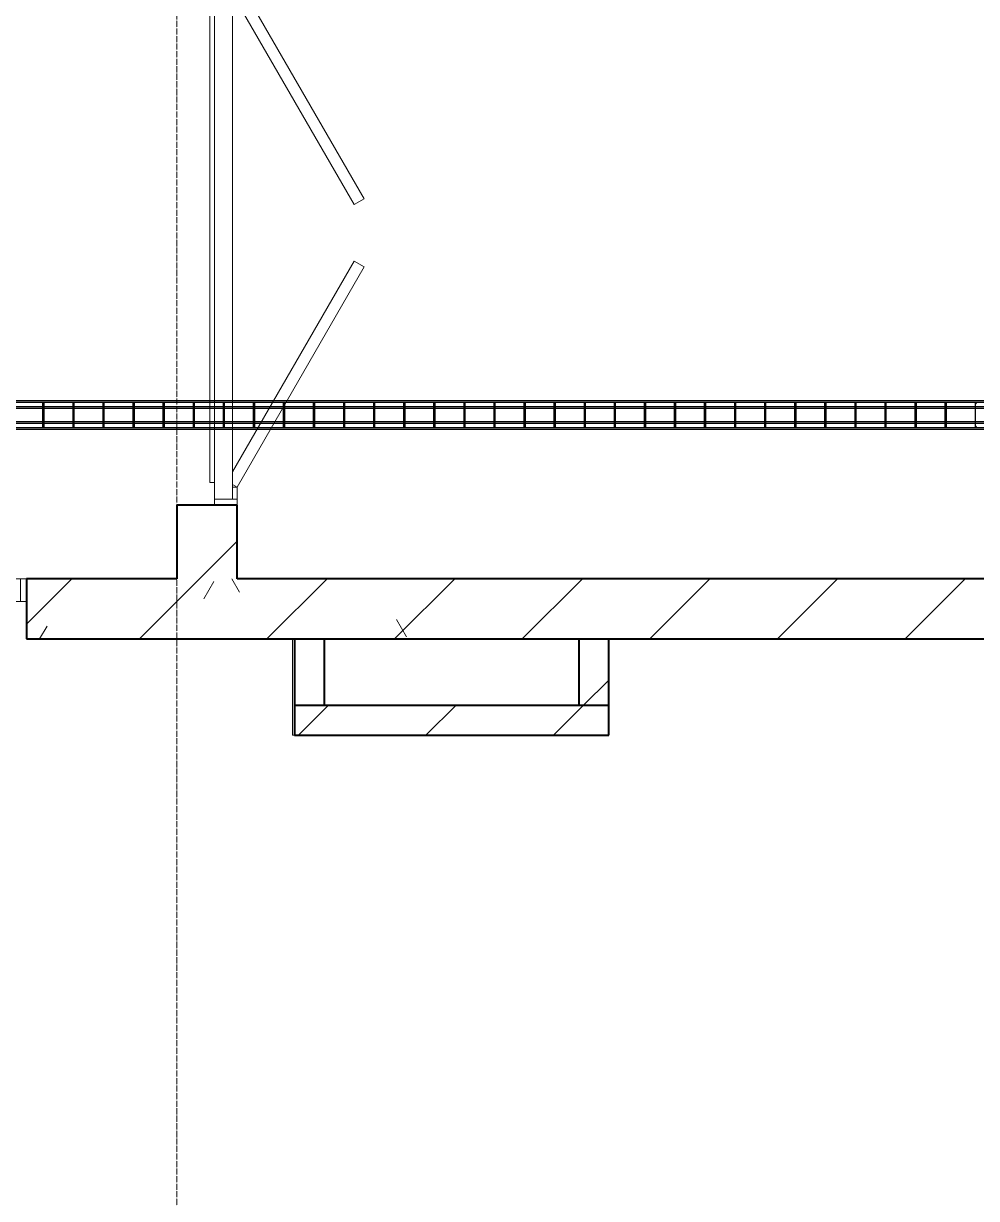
# Model space of a CAD drawing. Header units: millimetres. Extents: x 0 to 351840, y -132678 to 32417.
# Drawn here: x 325016 to 328185, y -113026 to -109120 of the extents above; entities that cross this region are included whole.
import ezdxf

# ---------------------------------------------------------------- set-up
doc = ezdxf.new("R2010")
doc.units = ezdxf.units.MM
doc.linetypes.add('BI_линия_сетки', pattern=[25, 20, -2.5, 0, -2.5])
doc.linetypes.add('BI_невидимые', pattern=[5, 3, -2])
for name, color, linetype, lineweight in [('Двери', 7, 'Continuous', 18), ('Оси', 7, 'Continuous', 9), ('Перекрытие', 7, 'Continuous', 18), ('Стены внутренние', 7, 'Continuous', 18), ('Стены несущие', 7, 'Continuous', 18)]:
    doc.layers.add(name, color=color, linetype=linetype, lineweight=lineweight)
pattern_1 = [(45, (2e-10, 1e-10), (-212.132, 212.132), [])]

# ---------------------------------------------------------------- blocks, each defined once
blk = doc.blocks.new('*U52')
at = {"color": 0, "linetype": 'ByBlock', "lineweight": -2}
for p, q in [((24340.8, 47.5), (187, 47.5)), ((287.3, 42.5), (24340.8, 42.5)), ((18787.3, 42.5), (18787.3, 41.5)), ((18787.3, 41.5), (18787.3, 40)), ((18787.3, 40), (18787.3, 37.5)), ((18792.3, 41.5), (18792.3, 42.5)), ((18792.3, 40), (18792.3, 41.5)), ((18792.3, 37.5), (18792.3, 40)), ((18887.3, 42.5), (18887.3, 41.5)), ((18887.3, 41.5), (18887.3, 40)), ((18887.3, 40), (18887.3, 37.5)), ((18892.3, 41.5), (18892.3, 42.5)), ((18892.3, 40), (18892.3, 41.5)), ((18892.3, 37.5), (18892.3, 40)), ((18987.3, 42.5), (18987.3, 41.5)), ((18987.3, 41.5), (18987.3, 40)), ((18987.3, 40), (18987.3, 37.5)), ((18992.3, 41.5), (18992.3, 42.5)), ((18992.3, 40), (18992.3, 41.5)), ((18992.3, 37.5), (18992.3, 40)), ((19087.3, 42.5), (19087.3, 41.5)), ((19087.3, 41.5), (19087.3, 40)), ((19087.3, 40), (19087.3, 37.5)), ((19092.3, 41.5), (19092.3, 42.5)), ((19092.3, 40), (19092.3, 41.5)), ((19092.3, 37.5), (19092.3, 40)), ((19187.3, 42.5), (19187.3, 41.5)), ((19187.3, 41.5), (19187.3, 40)), ((19187.3, 40), (19187.3, 37.5)), ((19192.3, 41.5), (19192.3, 42.5)), ((19192.3, 40), (19192.3, 41.5)), ((19192.3, 37.5), (19192.3, 40)), ((19287.3, 42.5), (19287.3, 41.5)), ((19287.3, 41.5), (19287.3, 40)), ((19287.3, 40), (19287.3, 37.5)), ((19292.3, 41.5), (19292.3, 42.5)), ((19292.3, 40), (19292.3, 41.5)), ((19292.3, 37.5), (19292.3, 40)), ((19387.3, 42.5), (19387.3, 41.5)), ((19387.3, 41.5), (19387.3, 40)), ((19387.3, 40), (19387.3, 37.5)), ((19392.3, 41.5), (19392.3, 42.5)), ((19392.3, 40), (19392.3, 41.5)), ((19392.3, 37.5), (19392.3, 40)), ((19487.3, 42.5), (19487.3, 41.5)), ((19487.3, 41.5), (19487.3, 40)), ((19487.3, 40), (19487.3, 37.5)), ((19492.3, 41.5), (19492.3, 42.5)), ((19492.3, 40), (19492.3, 41.5)), ((19492.3, 37.5), (19492.3, 40)), ((19587.3, 42.5), (19587.3, 41.5)), ((19587.3, 41.5), (19587.3, 40)), ((19587.3, 40), (19587.3, 37.5)), ((19592.3, 41.5), (19592.3, 42.5)), ((19592.3, 40), (19592.3, 41.5)), ((19592.3, 37.5), (19592.3, 40)), ((19687.3, 42.5), (19687.3, 41.5)), ((19687.3, 41.5), (19687.3, 40)), ((19687.3, 40), (19687.3, 37.5)), ((19692.3, 41.5), (19692.3, 42.5)), ((19692.3, 40), (19692.3, 41.5)), ((19692.3, 37.5), (19692.3, 40)), ((19787.3, 42.5), (19787.3, 41.5)), ((19787.3, 41.5), (19787.3, 40)), ((19787.3, 40), (19787.3, 37.5)), ((19792.3, 41.5), (19792.3, 42.5)), ((19792.3, 40), (19792.3, 41.5)), ((19792.3, 37.5), (19792.3, 40)), ((19887.3, 42.5), (19887.3, 41.5)), ((19887.3, 41.5), (19887.3, 40)), ((19887.3, 40), (19887.3, 37.5)), ((19892.3, 41.5), (19892.3, 42.5)), ((19892.3, 40), (19892.3, 41.5)), ((19892.3, 37.5), (19892.3, 40)), ((19987.3, 42.5), (19987.3, 41.5)), ((19987.3, 41.5), (19987.3, 40)), ((19987.3, 40), (19987.3, 37.5)), ((19992.3, 41.5), (19992.3, 42.5)), ((19992.3, 40), (19992.3, 41.5)), ((19992.3, 37.5), (19992.3, 40)), ((20087.3, 42.5), (20087.3, 41.5)), ((20087.3, 41.5), (20087.3, 40)), ((20087.3, 40), (20087.3, 37.5)), ((20092.3, 41.5), (20092.3, 42.5)), ((20092.3, 40), (20092.3, 41.5)), ((20092.3, 37.5), (20092.3, 40)), ((20187.3, 42.5), (20187.3, 41.5)), ((20187.3, 41.5), (20187.3, 40)), ((20187.3, 40), (20187.3, 37.5)), ((20192.3, 41.5), (20192.3, 42.5)), ((20192.3, 40), (20192.3, 41.5)), ((20192.3, 37.5), (20192.3, 40)), ((20287.3, 42.5), (20287.3, 41.5)), ((20287.3, 41.5), (20287.3, 40)), ((20287.3, 40), (20287.3, 37.5)), ((20292.3, 41.5), (20292.3, 42.5)), ((20292.3, 40), (20292.3, 41.5)), ((20292.3, 37.5), (20292.3, 40)), ((20387.3, 42.5), (20387.3, 41.5)), ((20387.3, 41.5), (20387.3, 40)), ((20387.3, 40), (20387.3, 37.5)), ((20392.3, 41.5), (20392.3, 42.5)), ((20392.3, 40), (20392.3, 41.5)), ((20392.3, 37.5), (20392.3, 40)), ((20487.3, 42.5), (20487.3, 41.5)), ((20487.3, 41.5), (20487.3, 40)), ((20487.3, 40), (20487.3, 37.5)), ((20492.3, 41.5), (20492.3, 42.5)), ((20492.3, 40), (20492.3, 41.5)), ((20492.3, 37.5), (20492.3, 40)), ((20587.3, 42.5), (20587.3, 41.5)), ((20587.3, 41.5), (20587.3, 40)), ((20587.3, 40), (20587.3, 37.5)), ((20592.3, 41.5), (20592.3, 42.5)), ((20592.3, 40), (20592.3, 41.5)), ((20592.3, 37.5), (20592.3, 40)), ((20687.3, 42.5), (20687.3, 41.5)), ((20687.3, 41.5), (20687.3, 40)), ((20687.3, 40), (20687.3, 37.5)), ((20692.3, 41.5), (20692.3, 42.5)), ((20692.3, 40), (20692.3, 41.5)), ((20692.3, 37.5), (20692.3, 40)), ((20787.3, 42.5), (20787.3, 41.5)), ((20787.3, 41.5), (20787.3, 40)), ((20787.3, 40), (20787.3, 37.5)), ((20792.3, 41.5), (20792.3, 42.5)), ((20792.3, 40), (20792.3, 41.5)), ((20792.3, 37.5), (20792.3, 40)), ((20887.3, 42.5), (20887.3, 41.5)), ((20887.3, 41.5), (20887.3, 40)), ((20887.3, 40), (20887.3, 37.5)), ((20892.3, 41.5), (20892.3, 42.5)), ((20892.3, 40), (20892.3, 41.5)), ((20892.3, 37.5), (20892.3, 40)), ((20987.3, 42.5), (20987.3, 41.5)), ((20987.3, 41.5), (20987.3, 40)), ((20987.3, 40), (20987.3, 37.5)), ((20992.3, 41.5), (20992.3, 42.5)), ((20992.3, 40), (20992.3, 41.5)), ((20992.3, 37.5), (20992.3, 40)), ((21087.3, 42.5), (21087.3, 41.5)), ((21087.3, 41.5), (21087.3, 40)), ((21087.3, 40), (21087.3, 37.5)), ((21092.3, 41.5), (21092.3, 42.5)), ((21092.3, 40), (21092.3, 41.5)), ((21092.3, 37.5), (21092.3, 40)), ((21187.3, 42.5), (21187.3, 41.5)), ((21187.3, 41.5), (21187.3, 40)), ((21187.3, 40), (21187.3, 37.5)), ((21192.3, 41.5), (21192.3, 42.5)), ((21192.3, 40), (21192.3, 41.5)), ((21192.3, 37.5), (21192.3, 40)), ((21287.3, 42.5), (21287.3, 41.5)), ((21287.3, 41.5), (21287.3, 40)), ((21287.3, 40), (21287.3, 37.5)), ((21292.3, 41.5), (21292.3, 42.5)), ((21292.3, 40), (21292.3, 41.5)), ((21292.3, 37.5), (21292.3, 40)), ((21387.3, 42.5), (21387.3, 41.5)), ((21387.3, 41.5), (21387.3, 40)), ((21387.3, 40), (21387.3, 37.5)), ((21392.3, 41.5), (21392.3, 42.5)), ((21392.3, 40), (21392.3, 41.5)), ((21392.3, 37.5), (21392.3, 40)), ((21487.3, 42.5), (21487.3, 41.5)), ((21487.3, 41.5), (21487.3, 40)), ((21487.3, 40), (21487.3, 37.5)), ((21492.3, 41.5), (21492.3, 42.5)), ((21492.3, 40), (21492.3, 41.5)), ((21492.3, 37.5), (21492.3, 40)), ((21587.3, 42.5), (21587.3, 41.5)), ((21587.3, 41.5), (21587.3, 40)), ((21587.3, 40), (21587.3, 37.5)), ((21592.3, 41.5), (21592.3, 42.5)), ((21592.3, 40), (21592.3, 41.5)), ((21592.3, 37.5), (21592.3, 40)), ((21687.3, 42.5), (21687.3, 41.5)), ((21687.3, 41.5), (21687.3, 40)), ((21687.3, 40), (21687.3, 37.5)), ((21692.3, 41.5), (21692.3, 42.5)), ((21692.3, 40), (21692.3, 41.5)), ((21692.3, 37.5), (21692.3, 40)), ((21787.3, 42.5), (21787.3, 41.5)), ((21787.3, 41.5), (21787.3, 40)), ((21787.3, 40), (21787.3, 37.5)), ((21792.3, 41.5), (21792.3, 42.5)), ((21792.3, 40), (21792.3, 41.5)), ((21792.3, 37.5), (21792.3, 40)), ((21887.3, 42.5), (21887.3, 41.5)), ((21887.3, 41.5), (21887.3, 40)), ((21887.3, 40), (21887.3, 37.5)), ((24340.8, 27.5), (292.3, 27.5)), ((292.3, 22.5), (24340.8, 22.5)), ((18787.3, 37.5), (18787.3, -37.5)), ((18792.3, -37.5), (18792.3, 37.5)), ((18887.3, 37.5), (18887.3, -37.5)), ((18892.3, -37.5), (18892.3, 37.5)), ((18987.3, 37.5), (18987.3, -37.5)), ((18992.3, -37.5), (18992.3, 37.5)), ((19087.3, 37.5), (19087.3, -37.5)), ((19092.3, -37.5), (19092.3, 37.5)), ((19187.3, 37.5), (19187.3, -37.5)), ((19192.3, -37.5), (19192.3, 37.5)), ((19287.3, 37.5), (19287.3, -37.5)), ((19292.3, -37.5), (19292.3, 37.5)), ((19387.3, 37.5), (19387.3, -37.5)), ((19392.3, -37.5), (19392.3, 37.5)), ((19487.3, 37.5), (19487.3, -37.5)), ((19492.3, -37.5), (19492.3, 37.5)), ((19587.3, 37.5), (19587.3, -37.5)), ((19592.3, -37.5), (19592.3, 37.5)), ((19687.3, 37.5), (19687.3, -37.5)), ((19692.3, -37.5), (19692.3, 37.5)), ((19787.3, 37.5), (19787.3, -37.5)), ((19792.3, -37.5), (19792.3, 37.5)), ((19887.3, 37.5), (19887.3, -37.5)), ((19892.3, -37.5), (19892.3, 37.5)), ((19987.3, 37.5), (19987.3, -37.5)), ((19992.3, -37.5), (19992.3, 37.5)), ((20087.3, 37.5), (20087.3, -37.5)), ((20092.3, -37.5), (20092.3, 37.5)), ((20187.3, 37.5), (20187.3, -37.5)), ((20192.3, -37.5), (20192.3, 37.5)), ((20287.3, 37.5), (20287.3, -37.5)), ((20292.3, -37.5), (20292.3, 37.5)), ((20387.3, 37.5), (20387.3, -37.5)), ((20392.3, -37.5), (20392.3, 37.5)), ((20487.3, 37.5), (20487.3, -37.5)), ((20492.3, -37.5), (20492.3, 37.5)), ((20587.3, 37.5), (20587.3, -37.5)), ((20592.3, -37.5), (20592.3, 37.5)), ((20687.3, 37.5), (20687.3, -37.5)), ((20692.3, -37.5), (20692.3, 37.5)), ((20787.3, 37.5), (20787.3, -37.5)), ((20792.3, -37.5), (20792.3, 37.5)), ((20887.3, 37.5), (20887.3, -37.5)), ((20892.3, -37.5), (20892.3, 37.5)), ((20987.3, 37.5), (20987.3, -37.5)), ((20992.3, -37.5), (20992.3, 37.5)), ((21087.3, 37.5), (21087.3, -37.5)), ((21092.3, -37.5), (21092.3, 37.5)), ((21187.3, 37.5), (21187.3, -37.5)), ((21192.3, -37.5), (21192.3, 37.5)), ((21287.3, 37.5), (21287.3, -37.5)), ((21292.3, -37.5), (21292.3, 37.5)), ((21387.3, 37.5), (21387.3, -37.5)), ((21392.3, -37.5), (21392.3, 37.5)), ((21487.3, 37.5), (21487.3, -37.5)), ((21492.3, -37.5), (21492.3, 37.5)), ((21587.3, 37.5), (21587.3, -37.5)), ((21592.3, -37.5), (21592.3, 37.5)), ((21687.3, 37.5), (21687.3, -37.5)), ((21692.3, -37.5), (21692.3, 37.5)), ((21787.3, 37.5), (21787.3, -37.5)), ((21792.3, -37.5), (21792.3, 37.5)), ((21887.3, 37.5), (21887.3, -37.5)), ((24340.8, -22.5), (292.3, -22.5)), ((292.3, -27.5), (24340.8, -27.5)), ((18787.3, -37.5), (18787.3, -40)), ((18792.3, -40), (18792.3, -37.5)), ((18887.3, -37.5), (18887.3, -40)), ((18892.3, -40), (18892.3, -37.5)), ((18987.3, -37.5), (18987.3, -40)), ((18992.3, -40), (18992.3, -37.5)), ((19087.3, -37.5), (19087.3, -40)), ((19092.3, -40), (19092.3, -37.5)), ((19187.3, -37.5), (19187.3, -40)), ((19192.3, -40), (19192.3, -37.5)), ((19287.3, -37.5), (19287.3, -40)), ((19292.3, -40), (19292.3, -37.5)), ((19387.3, -37.5), (19387.3, -40)), ((19392.3, -40), (19392.3, -37.5)), ((19487.3, -37.5), (19487.3, -40)), ((19492.3, -40), (19492.3, -37.5)), ((19587.3, -37.5), (19587.3, -40)), ((19592.3, -40), (19592.3, -37.5)), ((19687.3, -37.5), (19687.3, -40)), ((19692.3, -40), (19692.3, -37.5)), ((19787.3, -37.5), (19787.3, -40)), ((19792.3, -40), (19792.3, -37.5)), ((19887.3, -37.5), (19887.3, -40)), ((19892.3, -40), (19892.3, -37.5)), ((19987.3, -37.5), (19987.3, -40)), ((19992.3, -40), (19992.3, -37.5)), ((20087.3, -37.5), (20087.3, -40)), ((20092.3, -40), (20092.3, -37.5)), ((20187.3, -37.5), (20187.3, -40)), ((20192.3, -40), (20192.3, -37.5)), ((20287.3, -37.5), (20287.3, -40)), ((20292.3, -40), (20292.3, -37.5)), ((20387.3, -37.5), (20387.3, -40)), ((20392.3, -40), (20392.3, -37.5)), ((20487.3, -37.5), (20487.3, -40)), ((20492.3, -40), (20492.3, -37.5)), ((20587.3, -37.5), (20587.3, -40)), ((20592.3, -40), (20592.3, -37.5)), ((20687.3, -37.5), (20687.3, -40)), ((20692.3, -40), (20692.3, -37.5)), ((20787.3, -37.5), (20787.3, -40)), ((20792.3, -40), (20792.3, -37.5)), ((20887.3, -37.5), (20887.3, -40)), ((20892.3, -40), (20892.3, -37.5)), ((20987.3, -37.5), (20987.3, -40)), ((20992.3, -40), (20992.3, -37.5)), ((21087.3, -37.5), (21087.3, -40)), ((21092.3, -40), (21092.3, -37.5)), ((21187.3, -37.5), (21187.3, -40)), ((21192.3, -40), (21192.3, -37.5)), ((21287.3, -37.5), (21287.3, -40)), ((21292.3, -40), (21292.3, -37.5)), ((21387.3, -37.5), (21387.3, -40)), ((21392.3, -40), (21392.3, -37.5)), ((21487.3, -37.5), (21487.3, -40)), ((21492.3, -40), (21492.3, -37.5)), ((21587.3, -37.5), (21587.3, -40)), ((21592.3, -40), (21592.3, -37.5)), ((21687.3, -37.5), (21687.3, -40)), ((21692.3, -40), (21692.3, -37.5)), ((21787.3, -37.5), (21787.3, -40)), ((21792.3, -40), (21792.3, -37.5)), ((21887.3, -37.5), (21887.3, -40)), ((187, -47.5), (24340.8, -47.5)), ((24340.8, -42.5), (287.3, -42.5)), ((18787.3, -40), (18787.3, -41.5)), ((18787.3, -41.5), (18787.3, -42.5)), ((18792.3, -41.5), (18792.3, -40)), ((18792.3, -42.5), (18792.3, -41.5)), ((18887.3, -40), (18887.3, -41.5)), ((18887.3, -41.5), (18887.3, -42.5)), ((18892.3, -41.5), (18892.3, -40)), ((18892.3, -42.5), (18892.3, -41.5)), ((18987.3, -40), (18987.3, -41.5)), ((18987.3, -41.5), (18987.3, -42.5)), ((18992.3, -41.5), (18992.3, -40)), ((18992.3, -42.5), (18992.3, -41.5)), ((19087.3, -40), (19087.3, -41.5)), ((19087.3, -41.5), (19087.3, -42.5)), ((19092.3, -41.5), (19092.3, -40)), ((19092.3, -42.5), (19092.3, -41.5)), ((19187.3, -40), (19187.3, -41.5)), ((19187.3, -41.5), (19187.3, -42.5)), ((19192.3, -41.5), (19192.3, -40)), ((19192.3, -42.5), (19192.3, -41.5)), ((19287.3, -40), (19287.3, -41.5)), ((19287.3, -41.5), (19287.3, -42.5)), ((19292.3, -41.5), (19292.3, -40)), ((19292.3, -42.5), (19292.3, -41.5)), ((19387.3, -40), (19387.3, -41.5)), ((19387.3, -41.5), (19387.3, -42.5)), ((19392.3, -41.5), (19392.3, -40)), ((19392.3, -42.5), (19392.3, -41.5)), ((19487.3, -40), (19487.3, -41.5)), ((19487.3, -41.5), (19487.3, -42.5)), ((19492.3, -41.5), (19492.3, -40)), ((19492.3, -42.5), (19492.3, -41.5)), ((19587.3, -40), (19587.3, -41.5)), ((19587.3, -41.5), (19587.3, -42.5)), ((19592.3, -41.5), (19592.3, -40)), ((19592.3, -42.5), (19592.3, -41.5)), ((19687.3, -40), (19687.3, -41.5)), ((19687.3, -41.5), (19687.3, -42.5)), ((19692.3, -41.5), (19692.3, -40)), ((19692.3, -42.5), (19692.3, -41.5)), ((19787.3, -40), (19787.3, -41.5)), ((19787.3, -41.5), (19787.3, -42.5)), ((19792.3, -41.5), (19792.3, -40)), ((19792.3, -42.5), (19792.3, -41.5)), ((19887.3, -40), (19887.3, -41.5)), ((19887.3, -41.5), (19887.3, -42.5)), ((19892.3, -41.5), (19892.3, -40)), ((19892.3, -42.5), (19892.3, -41.5)), ((19987.3, -40), (19987.3, -41.5)), ((19987.3, -41.5), (19987.3, -42.5)), ((19992.3, -41.5), (19992.3, -40)), ((19992.3, -42.5), (19992.3, -41.5)), ((20087.3, -40), (20087.3, -41.5)), ((20087.3, -41.5), (20087.3, -42.5)), ((20092.3, -41.5), (20092.3, -40)), ((20092.3, -42.5), (20092.3, -41.5)), ((20187.3, -40), (20187.3, -41.5)), ((20187.3, -41.5), (20187.3, -42.5)), ((20192.3, -41.5), (20192.3, -40)), ((20192.3, -42.5), (20192.3, -41.5)), ((20287.3, -40), (20287.3, -41.5)), ((20287.3, -41.5), (20287.3, -42.5)), ((20292.3, -41.5), (20292.3, -40)), ((20292.3, -42.5), (20292.3, -41.5)), ((20387.3, -40), (20387.3, -41.5)), ((20387.3, -41.5), (20387.3, -42.5)), ((20392.3, -41.5), (20392.3, -40)), ((20392.3, -42.5), (20392.3, -41.5)), ((20487.3, -40), (20487.3, -41.5)), ((20487.3, -41.5), (20487.3, -42.5)), ((20492.3, -41.5), (20492.3, -40)), ((20492.3, -42.5), (20492.3, -41.5)), ((20587.3, -40), (20587.3, -41.5)), ((20587.3, -41.5), (20587.3, -42.5)), ((20592.3, -41.5), (20592.3, -40)), ((20592.3, -42.5), (20592.3, -41.5)), ((20687.3, -40), (20687.3, -41.5)), ((20687.3, -41.5), (20687.3, -42.5)), ((20692.3, -41.5), (20692.3, -40)), ((20692.3, -42.5), (20692.3, -41.5)), ((20787.3, -40), (20787.3, -41.5)), ((20787.3, -41.5), (20787.3, -42.5)), ((20792.3, -41.5), (20792.3, -40)), ((20792.3, -42.5), (20792.3, -41.5)), ((20887.3, -40), (20887.3, -41.5)), ((20887.3, -41.5), (20887.3, -42.5)), ((20892.3, -41.5), (20892.3, -40)), ((20892.3, -42.5), (20892.3, -41.5)), ((20987.3, -40), (20987.3, -41.5)), ((20987.3, -41.5), (20987.3, -42.5)), ((20992.3, -41.5), (20992.3, -40)), ((20992.3, -42.5), (20992.3, -41.5)), ((21087.3, -40), (21087.3, -41.5)), ((21087.3, -41.5), (21087.3, -42.5)), ((21092.3, -41.5), (21092.3, -40)), ((21092.3, -42.5), (21092.3, -41.5)), ((21187.3, -40), (21187.3, -41.5)), ((21187.3, -41.5), (21187.3, -42.5)), ((21192.3, -41.5), (21192.3, -40)), ((21192.3, -42.5), (21192.3, -41.5)), ((21287.3, -40), (21287.3, -41.5)), ((21287.3, -41.5), (21287.3, -42.5)), ((21292.3, -41.5), (21292.3, -40)), ((21292.3, -42.5), (21292.3, -41.5)), ((21387.3, -40), (21387.3, -41.5)), ((21387.3, -41.5), (21387.3, -42.5)), ((21392.3, -41.5), (21392.3, -40)), ((21392.3, -42.5), (21392.3, -41.5)), ((21487.3, -40), (21487.3, -41.5)), ((21487.3, -41.5), (21487.3, -42.5)), ((21492.3, -41.5), (21492.3, -40)), ((21492.3, -42.5), (21492.3, -41.5)), ((21587.3, -40), (21587.3, -41.5)), ((21587.3, -41.5), (21587.3, -42.5)), ((21592.3, -41.5), (21592.3, -40)), ((21592.3, -42.5), (21592.3, -41.5)), ((21687.3, -40), (21687.3, -41.5)), ((21687.3, -41.5), (21687.3, -42.5)), ((21692.3, -41.5), (21692.3, -40)), ((21692.3, -42.5), (21692.3, -41.5)), ((21787.3, -40), (21787.3, -41.5)), ((21787.3, -41.5), (21787.3, -42.5)), ((21792.3, -41.5), (21792.3, -40)), ((21792.3, -42.5), (21792.3, -41.5)), ((21887.3, -40), (21887.3, -41.5)), ((21887.3, -41.5), (21887.3, -42.5))]:
    blk.add_line(p, q, dxfattribs=at)
for centre, start, end in [((18789.8, 40), 180, 0), ((18889.8, 40), 180, 0), ((18989.8, 40), 180, 0), ((19089.8, 40), 180, 0), ((19189.8, 40), 180, 0), ((19289.8, 40), 180, 0), ((19389.8, 40), 180, 0), ((19489.8, 40), 180, 0), ((19589.8, 40), 180, 0), ((19689.8, 40), 180, 0), ((19789.8, 40), 180, 0), ((19889.8, 40), 180, 0), ((19989.8, 40), 180, 0), ((20089.8, 40), 180, 0), ((20189.8, 40), 180, 0), ((20289.8, 40), 180, 0), ((20389.8, 40), 180, 0), ((20489.8, 40), 180, 0), ((20589.8, 40), 180, 0), ((20689.8, 40), 180, 0), ((20789.8, 40), 180, 0), ((20889.8, 40), 180, 0), ((20989.8, 40), 180, 0), ((21089.8, 40), 180, 0), ((21189.8, 40), 180, 0), ((21289.8, 40), 180, 0), ((21389.8, 40), 180, 0), ((21489.8, 40), 180, 0), ((21589.8, 40), 180, 0), ((21689.8, 40), 180, 0), ((21789.8, 40), 180, 0), ((21889.8, 40), 180, 0), ((18789.8, -40), 0, 180), ((18889.8, -40), 0, 180), ((18989.8, -40), 0, 180), ((19089.8, -40), 0, 180), ((19189.8, -40), 0, 180), ((19289.8, -40), 0, 180), ((19389.8, -40), 0, 180), ((19489.8, -40), 0, 180), ((19589.8, -40), 0, 180), ((19689.8, -40), 0, 180), ((19789.8, -40), 0, 180), ((19889.8, -40), 0, 180), ((19989.8, -40), 0, 180), ((20089.8, -40), 0, 180), ((20189.8, -40), 0, 180), ((20289.8, -40), 0, 180), ((20389.8, -40), 0, 180), ((20489.8, -40), 0, 180), ((20589.8, -40), 0, 180), ((20689.8, -40), 0, 180), ((20789.8, -40), 0, 180), ((20889.8, -40), 0, 180), ((20989.8, -40), 0, 180), ((21089.8, -40), 0, 180), ((21189.8, -40), 0, 180), ((21289.8, -40), 0, 180), ((21389.8, -40), 0, 180), ((21489.8, -40), 0, 180), ((21589.8, -40), 0, 180), ((21689.8, -40), 0, 180), ((21789.8, -40), 0, 180), ((21889.8, -40), 0, 180)]:
    blk.add_arc(centre, 2.5, start, end, dxfattribs=at)
blk = doc.blocks.new('_Двери_Металлические_Двупольная_Внутренняя_С_Фрамугой_лифт_холл - _дверь_ДМВ_2300-1810_П Д-13-5606842-02 Этаж__3_300___Отделочный_')
at = {"layer": 'Двери', "color": 9, "linetype": 'BI_невидимые', "lineweight": 9}
for p, q in [((-760, -25), (-780, -25)), ((-780, -25), (-780, -100)), ((-780, -100), (-780, -25)), ((-780, -25), (-760, -25)), ((-760, -100), (-760, -25)), ((1030, -25), (1010, -25)), ((1010, -25), (1010, -100)), ((1010, -25), (1030, -25)), ((1030, -100), (1030, -25)), ((1030, -25), (1030, -100)), ((-780, -100), (-760, -100)), ((-760, -100), (-780, -100)), ((-760, -85), (-760, -100)), ((1010, -100), (1010, -85)), ((1010, -100), (1030, -100)), ((1030, -100), (1010, -100))]:
    blk.add_line(p, q, dxfattribs=at)
at = {"layer": 'Двери', "color": 9}
for p, q in [((-760, -25), (1010, -25)), ((-760, -25), (-760, -85)), ((-705, -10), (955, -10)), ((-705, -10), (-705, -25)), ((955, -10), (955, -25)), ((1010, -25), (1010, -85)), ((1010, -85), (-760, -85))]:
    blk.add_line(p, q, dxfattribs=at)
at = {"layer": 'Двери', "color": 9, "lineweight": 9}
for p, q in [((-720, -100), (-760, -100)), ((-720, -100), (-711.3, -85)), ((-720, -85), (-720, -100)), ((11.8, -522.5), (-720, -100)), ((-669.1, -85), (31, -489.2)), ((919.1, -85), (219, -489.2)), ((238.2, -522.5), (970, -100)), ((970, -100), (961.3, -85)), ((970, -85), (970, -100)), ((970, -100), (1010, -100)), ((31, -489.2), (11.8, -522.5)), ((219, -489.2), (238.2, -522.5))]:
    blk.add_line(p, q, dxfattribs=at)
blk = doc.blocks.new('_Двери_Металлические_Двупольная_Техническая_3_7 - _дверь_ДМВ_2200-1510_Л_Д-12 _-6713438-02 Этаж__3_300___Отделочный_')
at = {"layer": 'Двери', "color": 9, "lineweight": 9}
for p, q in [((26.4, 516.7), (45.6, 550)), ((45.6, 550), (825, 100)), ((805.8, 66.7), (26.4, 516.7)), ((-142, 350), (-575, 100)), ((-555.8, 66.7), (-122.8, 316.7)), ((-122.8, 316.7), (-142, 350)), ((-575, 100), (-610, 100)), ((-575, 100), (-555.8, 66.7)), ((-575, 60), (-575, 100)), ((825, 100), (805.8, 66.7)), ((825, 100), (860, 100)), ((825, 60), (825, 100)), ((-565, 60), (-575, 60)), ((-565, 25), (-565, 60)), ((815, 60), (825, 60)), ((815, 25), (815, 60)), ((-610, 25), (-565, 25)), ((860, 25), (815, 25))]:
    blk.add_line(p, q, dxfattribs=at)
at = {"layer": 'Двери', "color": 9, "linetype": 'BI_невидимые', "lineweight": 9}
for p, q in [((-630, 25), (-630, 100)), ((-630, 100), (-610, 100)), ((-630, 25), (-630, 100)), ((-630, 100), (-610, 100)), ((-610, 100), (-630, 100)), ((-630, 100), (-630, 25)), ((-610, 100), (-610, 25)), ((-610, 100), (-610, 25)), ((-610, 25), (-610, 100)), ((860, 25), (860, 100)), ((860, 100), (880, 100)), ((860, 25), (860, 100)), ((860, 100), (880, 100)), ((880, 100), (860, 100)), ((860, 100), (860, 25)), ((880, 100), (880, 25)), ((880, 100), (880, 25)), ((880, 25), (880, 100)), ((-610, 25), (-630, 25)), ((-610, 25), (-630, 25)), ((-630, 25), (-610, 25)), ((880, 25), (860, 25)), ((880, 25), (860, 25)), ((860, 25), (880, 25))]:
    blk.add_line(p, q, dxfattribs=at)
blk = doc.blocks.new('A$C6dd5c291')
at = {"layer": 'Стены внутренние', "lineweight": 9}
h = blk.add_hatch(dxfattribs=at)
h.set_pattern_fill('FP_34', color=9, style=0, pattern_type=2)
h.set_pattern_definition(pattern_1)
h.paths.add_polyline_path([(27150, 5400), (27150, 5645), (26950, 5645), (26950, 5400)])
h.paths.add_polyline_path([(26950, 7455), (27150, 7455), (27150, 7700), (26950, 7700)])
h = blk.add_hatch(dxfattribs=at)
h.set_pattern_fill('FP_33', color=9, style=0, pattern_type=2)
h.set_pattern_definition([(0, (2e-10, 1e-10), (1625.6, 406.4), [67.056, -1152.144, 67.056, -1152.144, -6502.4]), (0, (2e-10, 1e-10), (1625.6, 406.4), [-2438.4, 67.056, -2371.344, 67.056, -1152.144, -2844.8]), (0, (2e-10, 1e-10), (1625.6, 406.4), [-6096, 67.056, -745.744, 67.056, -1964.944]), (120, (609.6, 203.2), (-1164.7527, 1204.611), [67.056, -1152.144, 67.056, -1152.144, -6502.4]), (120, (609.6, 203.2), (-1164.7527, 1204.611), [-2438.4, 67.056, -2371.344, 67.056, -1152.144, -2844.8]), (120, (609.6, 203.2), (-1164.7527, 1204.611), [-6096, 67.056, -745.744, 67.056, -1964.944]), (240, (812.8, 1016), (-460.8473, -1611.011), [67.056, -1152.144, 67.056, -1152.144, -6502.4]), (240, (812.8, 1016), (-460.8473, -1611.011), [-2438.4, 67.056, -2371.344, 67.056, -1152.144, -2844.8]), (240, (812.8, 1016), (-460.8473, -1611.011), [-6096, 67.056, -745.744, 67.056, -1964.944])])
h.paths.add_polyline_path([(33050, 5200), (33050, 5400), (26450, 5400), (26450.3, 5200), (32875.6, 5200)])
h.paths.add_polyline_path([(24940, 5200), (24940, 5400), (20020, 5400), (20020, 5200), (24844, 5200)])
h.paths.add_polyline_path([(19110, 5200), (19110, 5400), (18600, 5400), (18600, 5200)])
h = blk.add_hatch(dxfattribs=at)
h.set_pattern_fill('FP_34', color=9, style=0, pattern_type=2)
h.set_pattern_definition(pattern_1)
h.paths.add_polyline_path([(33050, 5200), (33050, 5400), (26450, 5400), (26450.3, 5200), (32875.6, 5200)])
h.paths.add_polyline_path([(24940, 5200), (24940, 5400), (20020, 5400), (20020, 5200), (24844, 5200)])
h.paths.add_polyline_path([(19110, 5200), (19110, 5400), (18600, 5400), (18600, 5200)])
h = blk.add_hatch(dxfattribs=at)
h.set_pattern_fill('FP_34', color=9, style=0, pattern_type=2)
h.set_pattern_definition(pattern_1)
h.paths.add_polyline_path([(28386, 4980), (28386, 5200), (28286, 5200), (28286, 4980)])
h = blk.add_hatch(dxfattribs=at)
h.set_pattern_fill('FP_34', color=9, style=0, pattern_type=2)
h.set_pattern_definition(pattern_1)
h.paths.add_polyline_path([(28386, 4880), (28386, 4980), (27341, 4980), (27341, 4880)])
at = {"layer": 'Оси', "color": 9, "linetype": 'BI_линия_сетки'}
blk.add_line((26950, -3558.5), (26950, 30190.3), dxfattribs=at)
at = {"layer": 'Перекрытие', "color": 9, "lineweight": 9}
for p, q in [((27334.8, 4880), (27334.8, 5200)), ((27341, 4880), (27334.8, 4880))]:
    blk.add_line(p, q, dxfattribs=at)
at = {"layer": 'Стены несущие', "color": 9, "lineweight": 40}
for p, q in [((26950, 5645), (26950, 5400)), ((27150, 5645), (26950, 5645)), ((27150, 5400), (27150, 5645)), ((26950, 5400), (26450, 5400)), ((26450, 5400), (26450, 5200)), ((33050, 5400), (27150, 5400)), ((26450, 5200), (33050, 5200)), ((27341, 5200), (27341, 4880)), ((27441, 4980), (27441, 5200)), ((28286, 5200), (28286, 4980)), ((28386, 4880), (28386, 5200)), ((27341, 4980), (28386, 4980)), ((27341, 4880), (28386, 4880))]:
    blk.add_line(p, q, dxfattribs=at)
at = {"layer": 'Двери', "color": 9, "rotation": 90.00000000000011}
blk.add_blockref('_Двери_Металлические_Двупольная_Внутренняя_С_Фрамугой_лифт_холл - _дверь_ДМВ_2300-1810_П Д-13-5606842-02 Этаж__3_300___Отделочный_', (27050, 6425), dxfattribs=at)
at = {"layer": 'Двери', "color": 9}
blk.add_blockref('_Двери_Металлические_Двупольная_Техническая_3_7 - _дверь_ДМВ_2200-1510_Л_Д-12 _-6713438-02 Этаж__3_300___Отделочный_', (25570, 5300), dxfattribs=at)

msp = doc.modelspace()

# ---------------------------------------------------------------- block references
msp.add_blockref('A$C6dd5c291', (298576.4, -116365.9))
at = {"color": 1}
msp.add_blockref('*U52', (306292.8, -110421.3), dxfattribs=at)

doc.saveas('drawing.dxf')
